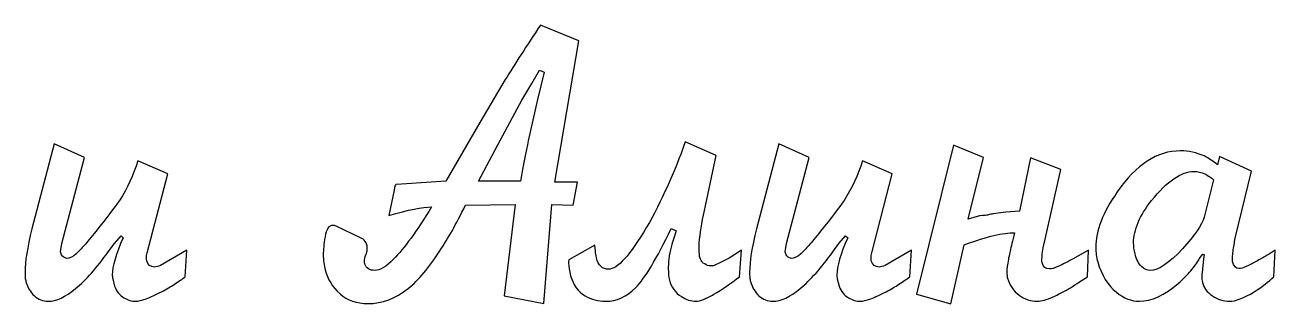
# Model space of a CAD drawing. Header units: millimetres. Extents: x -2390 to -1586, y -45 to 351.
# Drawn here: x -1795.8 to -1695.9, y -32.5 to -10.2 of the extents above; entities that cross this region are included whole.
import ezdxf

# ---------------------------------------------------------------- set-up
doc = ezdxf.new("R2010")
doc.units = ezdxf.units.MM
doc.header["$MEASUREMENT"] = 0
doc.layers.add('layer 1', color=7, linetype='Continuous')

msp = doc.modelspace()

# ---------------------------------------------------------------- linework, layer by layer
at = {"layer": 'layer 1', "color": 7}
for points, knots in [([(-1754.622, -10.2254), (-1754.622, -10.2254), (-1751.5764, -11.5017), (-1751.5764, -11.5017), (-1751.5764, -11.5017), (-1751.5764, -11.5017), (-1753.4961, -22.7711), (-1753.4961, -22.7711), (-1753.4961, -22.7711), (-1753.4961, -22.7711), (-1751.6854, -22.7711), (-1751.6854, -22.7711), (-1751.6854, -22.7711), (-1751.6854, -22.7711), (-1752.0174, -24.6078), (-1752.0174, -24.6078), (-1752.0174, -24.6078), (-1752.0174, -24.6078), (-1753.7348, -24.5767), (-1753.7348, -24.5767), (-1753.7348, -24.5767), (-1753.7348, -24.5767), (-1754.3626, -32.4839), (-1754.3626, -32.4839), (-1754.3626, -32.4839), (-1754.3626, -32.4839), (-1757.5276, -31.8613), (-1757.5276, -31.8613), (-1757.5276, -31.8613), (-1757.5276, -31.8613), (-1756.6455, -24.5767), (-1756.6455, -24.5767), (-1756.6455, -24.5767), (-1756.6455, -24.5767), (-1760.6147, -24.6078), (-1760.6147, -24.6078), (-1760.6147, -24.6078), (-1761.0194, -25.4172), (-1761.3774, -26.0917), (-1761.6783, -26.6313), (-1761.6783, -26.6313), (-1762.0156, -27.2176), (-1762.3425, -27.7572), (-1762.6693, -28.2553), (-1762.6693, -28.2553), (-1763.5306, -29.6147), (-1764.3815, -30.616), (-1765.2117, -31.2698), (-1765.2117, -31.2698), (-1766.2079, -32.0792), (-1767.2819, -32.4839), (-1768.4389, -32.4839), (-1768.4389, -32.4839), (-1769.321, -32.4839), (-1770.0629, -32.2193), (-1770.6596, -31.6952), (-1770.6596, -31.6952), (-1771.2562, -31.166), (-1771.6558, -30.5278), (-1771.8477, -29.7755), (-1771.8477, -29.7755), (-1771.9463, -29.4331), (-1771.9982, -29.0284), (-1771.9982, -28.5614), (-1771.9982, -28.5614), (-1771.9982, -28.2138), (-1771.9515, -27.7416), (-1771.8529, -27.1398), (-1771.8529, -27.1398), (-1771.7595, -26.5327), (-1771.552, -26.2318), (-1771.2355, -26.2318), (-1771.2355, -26.2318), (-1771.1577, -26.2318), (-1771.0695, -26.2525), (-1770.9761, -26.294), (-1770.9761, -26.294), (-1770.9761, -26.294), (-1768.9681, -27.2539), (-1768.9681, -27.2539), (-1768.9681, -27.2539), (-1768.7865, -27.3317), (-1768.6516, -27.4614), (-1768.5582, -27.6327), (-1768.5582, -27.6327), (-1768.5582, -27.6327), (-1768.4804, -27.8765), (-1768.4804, -27.8765), (-1768.4804, -27.8765), (-1768.4804, -27.9751), (-1768.4804, -28.0789), (-1768.4804, -28.1775), (-1768.4804, -28.1775), (-1768.4908, -28.2812), (-1768.5323, -28.4213), (-1768.5946, -28.5977), (-1768.5946, -28.5977), (-1768.662, -28.7741), (-1768.6983, -28.9454), (-1768.6983, -29.1062), (-1768.6983, -29.1062), (-1768.6983, -29.1477), (-1768.6983, -29.184), (-1768.6983, -29.2255), (-1768.6983, -29.2255), (-1768.6776, -29.2774), (-1768.6672, -29.3137), (-1768.6672, -29.3345), (-1768.6672, -29.3345), (-1768.5738, -29.6665), (-1768.304, -29.8326), (-1767.8578, -29.8326), (-1767.8578, -29.8326), (-1767.4635, -29.8326), (-1766.9706, -29.5368), (-1766.3843, -28.9402), (-1766.3843, -28.9402), (-1765.9588, -28.5147), (-1765.4919, -27.9492), (-1764.9834, -27.2487), (-1764.9834, -27.2487), (-1764.4749, -26.5535), (-1763.9301, -25.7233), (-1763.3386, -24.7583), (-1763.3386, -24.7583), (-1764.0702, -24.7583), (-1765.2065, -24.9866), (-1766.7475, -25.4431), (-1766.7475, -25.4431), (-1766.7475, -25.4431), (-1766.322, -23.4248), (-1766.322, -23.4248), (-1766.322, -23.4248), (-1766.2909, -23.1602), (-1766.2442, -23.0097), (-1766.1871, -22.9682), (-1766.1871, -22.9682), (-1766.1871, -22.9682), (-1765.7565, -22.9371), (-1765.7565, -22.9371), (-1765.7565, -22.9371), (-1765.7565, -22.9371), (-1762.2128, -22.7088), (-1762.2128, -22.7088), (-1762.2128, -22.7088), (-1762.2128, -22.7088), (-1759.4732, -18.0081), (-1759.4732, -18.0081), (-1759.4732, -18.0081), (-1759.4732, -18.0081), (-1757.4497, -14.5889), (-1757.4497, -14.5889), (-1757.4497, -14.5889), (-1756.6974, -13.3644), (-1755.7583, -11.9064), (-1754.622, -10.2254)], [0, 0, 0, 0, 0.025, 0.025, 0.025, 0.025, 0.05, 0.05, 0.05, 0.05, 0.075, 0.075, 0.075, 0.075, 0.1, 0.1, 0.1, 0.1, 0.125, 0.125, 0.125, 0.125, 0.15, 0.15, 0.15, 0.15, 0.175, 0.175, 0.175, 0.175, 0.2, 0.2, 0.2, 0.2, 0.225, 0.225, 0.225, 0.225, 0.25, 0.25, 0.25, 0.25, 0.275, 0.275, 0.275, 0.275, 0.3, 0.3, 0.3, 0.3, 0.325, 0.325, 0.325, 0.325, 0.35, 0.35, 0.35, 0.35, 0.375, 0.375, 0.375, 0.375, 0.4, 0.4, 0.4, 0.4, 0.425, 0.425, 0.425, 0.425, 0.45, 0.45, 0.45, 0.45, 0.475, 0.475, 0.475, 0.475, 0.5, 0.5, 0.5, 0.5, 0.525, 0.525, 0.525, 0.525, 0.55, 0.55, 0.55, 0.55, 0.575, 0.575, 0.575, 0.575, 0.6, 0.6, 0.6, 0.6, 0.625, 0.625, 0.625, 0.625, 0.65, 0.65, 0.65, 0.65, 0.675, 0.675, 0.675, 0.675, 0.7, 0.7, 0.7, 0.7, 0.725, 0.725, 0.725, 0.725, 0.75, 0.75, 0.75, 0.75, 0.775, 0.775, 0.775, 0.775, 0.8, 0.8, 0.8, 0.8, 0.825, 0.825, 0.825, 0.825, 0.85, 0.85, 0.85, 0.85, 0.875, 0.875, 0.875, 0.875, 0.9, 0.9, 0.9, 0.9, 0.925, 0.925, 0.925, 0.925, 0.95, 0.95, 0.95, 0.95, 1, 1, 1, 1]), ([(-1759.5978, -22.7088), (-1759.5978, -22.7088), (-1756.2201, -22.7088), (-1756.2201, -22.7088), (-1756.2201, -22.7088), (-1756.0022, -21.4221), (-1755.7998, -20.3429), (-1755.6078, -19.4712), (-1755.6078, -19.4712), (-1755.6078, -19.4712), (-1754.8659, -16.1713), (-1754.8659, -16.1713), (-1754.8659, -16.1713), (-1754.8659, -16.1713), (-1754.3315, -13.9974), (-1754.3315, -13.9974), (-1754.3315, -13.9974), (-1754.3315, -13.9974), (-1754.7102, -13.8417), (-1754.7102, -13.8417), (-1754.7102, -13.8417), (-1754.7102, -13.8417), (-1755.3173, -14.895), (-1755.3173, -14.895), (-1755.3173, -14.895), (-1755.3173, -14.895), (-1756.1267, -16.2284), (-1756.1267, -16.2284), (-1756.1267, -16.2284), (-1756.1267, -16.2284), (-1757.8181, -19.4089), (-1757.8181, -19.4089), (-1757.8181, -19.4089), (-1757.8181, -19.4089), (-1759.5978, -22.7088), (-1759.5978, -22.7088)], [0, 0, 0, 0, 0.1, 0.1, 0.1, 0.1, 0.2, 0.2, 0.2, 0.2, 0.3, 0.3, 0.3, 0.3, 0.4, 0.4, 0.4, 0.4, 0.5, 0.5, 0.5, 0.5, 0.6, 0.6, 0.6, 0.6, 0.7, 0.7, 0.7, 0.7, 0.8, 0.8, 0.8, 0.8, 1, 1, 1, 1]), ([(-1786.8113, -21.0641), (-1786.8113, -21.0641), (-1784.435, -22.1121), (-1784.435, -22.1121), (-1784.435, -22.1121), (-1784.435, -22.1121), (-1786.0797, -28.4369), (-1786.0797, -28.4369), (-1786.0797, -28.4369), (-1786.1005, -28.4888), (-1786.1161, -28.551), (-1786.1264, -28.634), (-1786.1264, -28.634), (-1786.1368, -28.7171), (-1786.1368, -28.7741), (-1786.1368, -28.8156), (-1786.1368, -28.8156), (-1786.1368, -28.8779), (-1786.1316, -28.9557), (-1786.1109, -29.0595), (-1786.1109, -29.0595), (-1786.0175, -29.3916), (-1785.8099, -29.5628), (-1785.4831, -29.5628), (-1785.4831, -29.5628), (-1785.343, -29.5628), (-1785.1821, -29.5213), (-1785.0109, -29.4383), (-1785.0109, -29.4383), (-1785.0109, -29.4383), (-1784.2326, -28.9972), (-1784.2326, -28.9972), (-1784.2326, -28.9972), (-1784.2326, -28.9972), (-1782.894, -28.2242), (-1782.894, -28.2242), (-1782.894, -28.2242), (-1782.894, -28.2242), (-1783.0289, -30.3359), (-1783.0289, -30.3359), (-1783.0289, -30.3359), (-1783.2624, -30.5175), (-1783.553, -30.7198), (-1783.9006, -30.9429), (-1783.9006, -30.9429), (-1784.1859, -31.1245), (-1784.5284, -31.3269), (-1784.9331, -31.55), (-1784.9331, -31.55), (-1785.4052, -31.7834), (-1785.8099, -31.965), (-1786.1628, -32.0999), (-1786.1628, -32.0999), (-1786.5104, -32.2296), (-1786.7906, -32.2971), (-1786.9929, -32.2971), (-1786.9929, -32.2971), (-1787.3198, -32.2971), (-1787.6311, -32.2037), (-1787.9372, -32.0221), (-1787.9372, -32.0221), (-1788.098, -31.9339), (-1788.2433, -31.8094), (-1788.373, -31.6485), (-1788.373, -31.6485), (-1788.4976, -31.4929), (-1788.6013, -31.3061), (-1788.6843, -31.083), (-1788.6843, -31.083), (-1788.6843, -31.083), (-1788.8348, -30.5175), (-1788.8348, -30.5175), (-1788.8348, -30.5175), (-1788.8556, -30.3774), (-1788.8659, -30.2632), (-1788.8659, -30.1854), (-1788.8659, -30.1854), (-1788.8659, -29.5161), (-1788.5754, -28.5251), (-1787.9995, -27.2176), (-1787.9995, -27.2176), (-1787.9995, -27.2176), (-1788.1655, -27.0671), (-1788.1655, -27.0671), (-1788.1655, -27.0671), (-1788.1655, -27.0671), (-1788.6999, -27.6897), (-1788.6999, -27.6897), (-1788.6999, -27.6897), (-1788.6999, -27.6897), (-1789.1876, -28.3435), (-1789.1876, -28.3435), (-1789.1876, -28.3435), (-1790.1112, -29.6302), (-1790.9828, -30.6108), (-1791.7974, -31.2853), (-1791.7974, -31.2853), (-1792.6172, -31.9598), (-1793.3436, -32.2971), (-1793.987, -32.2971), (-1793.987, -32.2971), (-1794.402, -32.2971), (-1794.7704, -32.1518), (-1795.0921, -31.8613), (-1795.0921, -31.8613), (-1795.4086, -31.5759), (-1795.6369, -31.192), (-1795.7666, -30.7146), (-1795.7666, -30.7146), (-1795.7977, -30.6264), (-1795.8185, -30.5226), (-1795.8289, -30.4033), (-1795.8289, -30.4033), (-1795.8392, -30.2892), (-1795.8444, -30.1335), (-1795.8444, -29.9415), (-1795.8444, -29.9415), (-1795.8444, -29.1581), (-1795.6628, -28.0114), (-1795.2945, -26.5016), (-1795.2945, -26.5016), (-1795.2945, -26.5016), (-1793.5148, -19.7203), (-1793.5148, -19.7203), (-1793.5148, -19.7203), (-1793.5148, -19.7203), (-1791.0918, -20.7995), (-1791.0918, -20.7995), (-1791.0918, -20.7995), (-1791.0918, -20.7995), (-1792.9026, -27.6897), (-1792.9026, -27.6897), (-1792.9026, -27.6897), (-1792.9026, -27.6897), (-1793.0115, -28.3435), (-1793.0115, -28.3435), (-1793.0115, -28.3435), (-1793.0115, -28.3435), (-1792.9493, -28.4991), (-1792.9493, -28.4991), (-1792.9493, -28.4991), (-1792.9181, -28.6185), (-1792.8507, -28.7171), (-1792.7521, -28.7845), (-1792.7521, -28.7845), (-1792.7521, -28.7845), (-1792.5238, -28.8779), (-1792.5238, -28.8779), (-1792.5238, -28.8779), (-1792.2696, -28.8779), (-1792.0102, -28.7482), (-1791.7455, -28.4991), (-1791.7455, -28.4991), (-1791.5432, -28.302), (-1791.3305, -28.0841), (-1791.1074, -27.8298), (-1791.1074, -27.8298), (-1790.8843, -27.5756), (-1790.5678, -27.1968), (-1790.1631, -26.6884), (-1790.1631, -26.6884), (-1789.3173, -25.6455), (-1788.6947, -24.8309), (-1788.2848, -24.2394), (-1788.2848, -24.2394), (-1787.6674, -23.2795), (-1787.1745, -22.2211), (-1786.8113, -21.0641)], [0, 0, 0, 0, 0.0232558, 0.0232558, 0.0232558, 0.0232558, 0.0465116, 0.0465116, 0.0465116, 0.0465116, 0.0697674, 0.0697674, 0.0697674, 0.0697674, 0.0930233, 0.0930233, 0.0930233, 0.0930233, 0.1162791, 0.1162791, 0.1162791, 0.1162791, 0.1395349, 0.1395349, 0.1395349, 0.1395349, 0.1627907, 0.1627907, 0.1627907, 0.1627907, 0.1860465, 0.1860465, 0.1860465, 0.1860465, 0.2093023, 0.2093023, 0.2093023, 0.2093023, 0.2325581, 0.2325581, 0.2325581, 0.2325581, 0.255814, 0.255814, 0.255814, 0.255814, 0.2790698, 0.2790698, 0.2790698, 0.2790698, 0.3023256, 0.3023256, 0.3023256, 0.3023256, 0.3255814, 0.3255814, 0.3255814, 0.3255814, 0.3488372, 0.3488372, 0.3488372, 0.3488372, 0.372093, 0.372093, 0.372093, 0.372093, 0.3953488, 0.3953488, 0.3953488, 0.3953488, 0.4186047, 0.4186047, 0.4186047, 0.4186047, 0.4418605, 0.4418605, 0.4418605, 0.4418605, 0.4651163, 0.4651163, 0.4651163, 0.4651163, 0.4883721, 0.4883721, 0.4883721, 0.4883721, 0.5116279, 0.5116279, 0.5116279, 0.5116279, 0.5348837, 0.5348837, 0.5348837, 0.5348837, 0.5581395, 0.5581395, 0.5581395, 0.5581395, 0.5813953, 0.5813953, 0.5813953, 0.5813953, 0.6046512, 0.6046512, 0.6046512, 0.6046512, 0.627907, 0.627907, 0.627907, 0.627907, 0.6511628, 0.6511628, 0.6511628, 0.6511628, 0.6744186, 0.6744186, 0.6744186, 0.6744186, 0.6976744, 0.6976744, 0.6976744, 0.6976744, 0.7209302, 0.7209302, 0.7209302, 0.7209302, 0.744186, 0.744186, 0.744186, 0.744186, 0.7674419, 0.7674419, 0.7674419, 0.7674419, 0.7906977, 0.7906977, 0.7906977, 0.7906977, 0.8139535, 0.8139535, 0.8139535, 0.8139535, 0.8372093, 0.8372093, 0.8372093, 0.8372093, 0.8604651, 0.8604651, 0.8604651, 0.8604651, 0.8837209, 0.8837209, 0.8837209, 0.8837209, 0.9069767, 0.9069767, 0.9069767, 0.9069767, 0.9302326, 0.9302326, 0.9302326, 0.9302326, 0.9534884, 0.9534884, 0.9534884, 0.9534884, 1, 1, 1, 1]), ([(-1743.0622, -19.5646), (-1743.0622, -19.5646), (-1740.5873, -20.6594), (-1740.5873, -20.6594), (-1740.5873, -20.6594), (-1740.5873, -20.6594), (-1741.4382, -24.6701), (-1741.4382, -24.6701), (-1741.4382, -24.6701), (-1741.6717, -25.6922), (-1741.8273, -26.5794), (-1741.9103, -27.3265), (-1741.9103, -27.3265), (-1741.9311, -27.477), (-1741.9415, -27.6327), (-1741.9415, -27.7831), (-1741.9415, -27.7831), (-1741.9415, -27.944), (-1741.9415, -28.0633), (-1741.9415, -28.1308), (-1741.9415, -28.1308), (-1741.9415, -28.4473), (-1741.9207, -28.6859), (-1741.8792, -28.8468), (-1741.8792, -28.8468), (-1741.8273, -28.9661), (-1741.791, -29.0491), (-1741.7702, -29.0803), (-1741.7702, -29.0803), (-1741.7495, -29.1166), (-1741.7028, -29.1685), (-1741.6198, -29.2411), (-1741.6198, -29.2411), (-1741.4693, -29.3552), (-1741.3085, -29.4279), (-1741.1476, -29.4694), (-1741.1476, -29.4694), (-1741.1476, -29.4694), (-1740.8311, -29.4694), (-1740.8311, -29.4694), (-1740.8311, -29.4694), (-1740.7585, -29.459), (-1740.4887, -29.3345), (-1740.0217, -29.0906), (-1740.0217, -29.0906), (-1740.0217, -29.0906), (-1739.5392, -28.8468), (-1739.5392, -28.8468), (-1739.5392, -28.8468), (-1739.5392, -28.8468), (-1738.5638, -28.2242), (-1738.5638, -28.2242), (-1738.5638, -28.2242), (-1738.5638, -28.2242), (-1738.7142, -30.3359), (-1738.7142, -30.3359), (-1738.7142, -30.3359), (-1739.4251, -30.8858), (-1740.1099, -31.3476), (-1740.7689, -31.7367), (-1740.7689, -31.7367), (-1741.075, -31.908), (-1741.3448, -32.0429), (-1741.5886, -32.1466), (-1741.5886, -32.1466), (-1741.8325, -32.2452), (-1742.0348, -32.2971), (-1742.1957, -32.2971), (-1742.1957, -32.2971), (-1742.6056, -32.2971), (-1742.9947, -32.1726), (-1743.3683, -31.9183), (-1743.3683, -31.9183), (-1743.856, -31.6122), (-1744.1725, -31.1764), (-1744.3282, -30.6108), (-1744.3282, -30.6108), (-1744.3852, -30.3462), (-1744.4164, -30.0453), (-1744.4164, -29.7132), (-1744.4164, -29.7132), (-1744.4164, -29.4901), (-1744.4008, -29.2307), (-1744.3748, -28.9402), (-1744.3748, -28.9402), (-1744.2711, -28.2086), (-1744.1362, -27.6482), (-1743.9598, -27.2487), (-1743.9598, -27.2487), (-1743.9598, -27.2487), (-1743.7937, -26.6572), (-1743.7937, -26.6572), (-1743.7937, -26.6572), (-1743.7937, -26.6572), (-1744.1725, -26.4756), (-1744.1725, -26.4756), (-1744.1725, -26.4756), (-1745.3503, -28.9194), (-1746.2998, -30.4967), (-1747.0262, -31.2179), (-1747.0262, -31.2179), (-1747.7525, -31.9391), (-1748.5464, -32.2971), (-1749.418, -32.2971), (-1749.418, -32.2971), (-1750.0199, -32.2971), (-1750.5647, -32.1518), (-1751.0628, -31.8561), (-1751.0628, -31.8561), (-1751.6179, -31.5344), (-1752.0071, -31.0052), (-1752.2198, -30.2736), (-1752.2198, -30.2736), (-1752.3288, -29.8585), (-1752.3858, -29.5213), (-1752.3858, -29.2567), (-1752.3858, -29.2567), (-1752.3858, -29.1373), (-1752.3807, -29.0491), (-1752.3703, -28.9972), (-1752.3703, -28.9972), (-1752.3703, -28.9972), (-1750.2741, -27.8143), (-1750.2741, -27.8143), (-1750.2741, -27.8143), (-1750.2741, -27.8143), (-1750.2274, -28.2864), (-1750.2274, -28.2864), (-1750.2274, -28.2864), (-1750.2274, -28.4473), (-1750.2067, -28.6237), (-1750.1652, -28.8156), (-1750.1652, -28.8156), (-1749.994, -29.4331), (-1749.6671, -29.7444), (-1749.1949, -29.7444), (-1749.1949, -29.7444), (-1748.4945, -29.7444), (-1747.4776, -28.6237), (-1746.1493, -26.3874), (-1746.1493, -26.3874), (-1744.956, -24.3017), (-1743.9286, -22.0239), (-1743.0622, -19.5646)], [0, 0, 0, 0, 0.027027, 0.027027, 0.027027, 0.027027, 0.0540541, 0.0540541, 0.0540541, 0.0540541, 0.0810811, 0.0810811, 0.0810811, 0.0810811, 0.1081081, 0.1081081, 0.1081081, 0.1081081, 0.1351351, 0.1351351, 0.1351351, 0.1351351, 0.1621622, 0.1621622, 0.1621622, 0.1621622, 0.1891892, 0.1891892, 0.1891892, 0.1891892, 0.2162162, 0.2162162, 0.2162162, 0.2162162, 0.2432432, 0.2432432, 0.2432432, 0.2432432, 0.2702703, 0.2702703, 0.2702703, 0.2702703, 0.2972973, 0.2972973, 0.2972973, 0.2972973, 0.3243243, 0.3243243, 0.3243243, 0.3243243, 0.3513514, 0.3513514, 0.3513514, 0.3513514, 0.3783784, 0.3783784, 0.3783784, 0.3783784, 0.4054054, 0.4054054, 0.4054054, 0.4054054, 0.4324324, 0.4324324, 0.4324324, 0.4324324, 0.4594595, 0.4594595, 0.4594595, 0.4594595, 0.4864865, 0.4864865, 0.4864865, 0.4864865, 0.5135135, 0.5135135, 0.5135135, 0.5135135, 0.5405405, 0.5405405, 0.5405405, 0.5405405, 0.5675676, 0.5675676, 0.5675676, 0.5675676, 0.5945946, 0.5945946, 0.5945946, 0.5945946, 0.6216216, 0.6216216, 0.6216216, 0.6216216, 0.6486486, 0.6486486, 0.6486486, 0.6486486, 0.6756757, 0.6756757, 0.6756757, 0.6756757, 0.7027027, 0.7027027, 0.7027027, 0.7027027, 0.7297297, 0.7297297, 0.7297297, 0.7297297, 0.7567568, 0.7567568, 0.7567568, 0.7567568, 0.7837838, 0.7837838, 0.7837838, 0.7837838, 0.8108108, 0.8108108, 0.8108108, 0.8108108, 0.8378378, 0.8378378, 0.8378378, 0.8378378, 0.8648649, 0.8648649, 0.8648649, 0.8648649, 0.8918919, 0.8918919, 0.8918919, 0.8918919, 0.9189189, 0.9189189, 0.9189189, 0.9189189, 0.9459459, 0.9459459, 0.9459459, 0.9459459, 1, 1, 1, 1]), ([(-1728.8821, -21.0641), (-1728.8821, -21.0641), (-1726.5058, -22.1121), (-1726.5058, -22.1121), (-1726.5058, -22.1121), (-1726.5058, -22.1121), (-1728.1505, -28.4369), (-1728.1505, -28.4369), (-1728.1505, -28.4369), (-1728.1713, -28.4888), (-1728.1869, -28.551), (-1728.1972, -28.634), (-1728.1972, -28.634), (-1728.2076, -28.7171), (-1728.2076, -28.7741), (-1728.2076, -28.8156), (-1728.2076, -28.8156), (-1728.2076, -28.8779), (-1728.2024, -28.9557), (-1728.1817, -29.0595), (-1728.1817, -29.0595), (-1728.0883, -29.3916), (-1727.8807, -29.5628), (-1727.5539, -29.5628), (-1727.5539, -29.5628), (-1727.4138, -29.5628), (-1727.2529, -29.5213), (-1727.0817, -29.4383), (-1727.0817, -29.4383), (-1727.0817, -29.4383), (-1726.3034, -28.9972), (-1726.3034, -28.9972), (-1726.3034, -28.9972), (-1726.3034, -28.9972), (-1724.9648, -28.2242), (-1724.9648, -28.2242), (-1724.9648, -28.2242), (-1724.9648, -28.2242), (-1725.0997, -30.3359), (-1725.0997, -30.3359), (-1725.0997, -30.3359), (-1725.3332, -30.5175), (-1725.6238, -30.7198), (-1725.9714, -30.9429), (-1725.9714, -30.9429), (-1726.2567, -31.1245), (-1726.5992, -31.3269), (-1727.0039, -31.55), (-1727.0039, -31.55), (-1727.476, -31.7834), (-1727.8807, -31.965), (-1728.2336, -32.0999), (-1728.2336, -32.0999), (-1728.5812, -32.2296), (-1728.8614, -32.2971), (-1729.0637, -32.2971), (-1729.0637, -32.2971), (-1729.3906, -32.2971), (-1729.7019, -32.2037), (-1730.008, -32.0221), (-1730.008, -32.0221), (-1730.1688, -31.9339), (-1730.3141, -31.8094), (-1730.4438, -31.6485), (-1730.4438, -31.6485), (-1730.5684, -31.4929), (-1730.6721, -31.3061), (-1730.7551, -31.083), (-1730.7551, -31.083), (-1730.7551, -31.083), (-1730.9056, -30.5175), (-1730.9056, -30.5175), (-1730.9056, -30.5175), (-1730.9264, -30.3774), (-1730.9367, -30.2632), (-1730.9367, -30.1854), (-1730.9367, -30.1854), (-1730.9367, -29.5161), (-1730.6462, -28.5251), (-1730.0703, -27.2176), (-1730.0703, -27.2176), (-1730.0703, -27.2176), (-1730.2363, -27.0671), (-1730.2363, -27.0671), (-1730.2363, -27.0671), (-1730.2363, -27.0671), (-1730.7707, -27.6897), (-1730.7707, -27.6897), (-1730.7707, -27.6897), (-1730.7707, -27.6897), (-1731.2584, -28.3435), (-1731.2584, -28.3435), (-1731.2584, -28.3435), (-1732.182, -29.6302), (-1733.0536, -30.6108), (-1733.8682, -31.2853), (-1733.8682, -31.2853), (-1734.688, -31.9598), (-1735.4144, -32.2971), (-1736.0578, -32.2971), (-1736.0578, -32.2971), (-1736.4728, -32.2971), (-1736.8412, -32.1518), (-1737.1629, -31.8613), (-1737.1629, -31.8613), (-1737.4794, -31.5759), (-1737.7077, -31.192), (-1737.8374, -30.7146), (-1737.8374, -30.7146), (-1737.8685, -30.6264), (-1737.8893, -30.5226), (-1737.8997, -30.4033), (-1737.8997, -30.4033), (-1737.91, -30.2892), (-1737.9152, -30.1335), (-1737.9152, -29.9415), (-1737.9152, -29.9415), (-1737.9152, -29.1581), (-1737.7336, -28.0114), (-1737.3653, -26.5016), (-1737.3653, -26.5016), (-1737.3653, -26.5016), (-1735.5856, -19.7203), (-1735.5856, -19.7203), (-1735.5856, -19.7203), (-1735.5856, -19.7203), (-1733.1626, -20.7995), (-1733.1626, -20.7995), (-1733.1626, -20.7995), (-1733.1626, -20.7995), (-1734.9734, -27.6897), (-1734.9734, -27.6897), (-1734.9734, -27.6897), (-1734.9734, -27.6897), (-1735.0823, -28.3435), (-1735.0823, -28.3435), (-1735.0823, -28.3435), (-1735.0823, -28.3435), (-1735.0201, -28.4991), (-1735.0201, -28.4991), (-1735.0201, -28.4991), (-1734.9889, -28.6185), (-1734.9215, -28.7171), (-1734.8229, -28.7845), (-1734.8229, -28.7845), (-1734.8229, -28.7845), (-1734.5946, -28.8779), (-1734.5946, -28.8779), (-1734.5946, -28.8779), (-1734.3404, -28.8779), (-1734.081, -28.7482), (-1733.8163, -28.4991), (-1733.8163, -28.4991), (-1733.614, -28.302), (-1733.4013, -28.0841), (-1733.1782, -27.8298), (-1733.1782, -27.8298), (-1732.9551, -27.5756), (-1732.6386, -27.1968), (-1732.2339, -26.6884), (-1732.2339, -26.6884), (-1731.3881, -25.6455), (-1730.7655, -24.8309), (-1730.3556, -24.2394), (-1730.3556, -24.2394), (-1729.7382, -23.2795), (-1729.2453, -22.2211), (-1728.8821, -21.0641)], [0, 0, 0, 0, 0.0232558, 0.0232558, 0.0232558, 0.0232558, 0.0465116, 0.0465116, 0.0465116, 0.0465116, 0.0697674, 0.0697674, 0.0697674, 0.0697674, 0.0930233, 0.0930233, 0.0930233, 0.0930233, 0.1162791, 0.1162791, 0.1162791, 0.1162791, 0.1395349, 0.1395349, 0.1395349, 0.1395349, 0.1627907, 0.1627907, 0.1627907, 0.1627907, 0.1860465, 0.1860465, 0.1860465, 0.1860465, 0.2093023, 0.2093023, 0.2093023, 0.2093023, 0.2325581, 0.2325581, 0.2325581, 0.2325581, 0.255814, 0.255814, 0.255814, 0.255814, 0.2790698, 0.2790698, 0.2790698, 0.2790698, 0.3023256, 0.3023256, 0.3023256, 0.3023256, 0.3255814, 0.3255814, 0.3255814, 0.3255814, 0.3488372, 0.3488372, 0.3488372, 0.3488372, 0.372093, 0.372093, 0.372093, 0.372093, 0.3953488, 0.3953488, 0.3953488, 0.3953488, 0.4186047, 0.4186047, 0.4186047, 0.4186047, 0.4418605, 0.4418605, 0.4418605, 0.4418605, 0.4651163, 0.4651163, 0.4651163, 0.4651163, 0.4883721, 0.4883721, 0.4883721, 0.4883721, 0.5116279, 0.5116279, 0.5116279, 0.5116279, 0.5348837, 0.5348837, 0.5348837, 0.5348837, 0.5581395, 0.5581395, 0.5581395, 0.5581395, 0.5813953, 0.5813953, 0.5813953, 0.5813953, 0.6046512, 0.6046512, 0.6046512, 0.6046512, 0.627907, 0.627907, 0.627907, 0.627907, 0.6511628, 0.6511628, 0.6511628, 0.6511628, 0.6744186, 0.6744186, 0.6744186, 0.6744186, 0.6976744, 0.6976744, 0.6976744, 0.6976744, 0.7209302, 0.7209302, 0.7209302, 0.7209302, 0.744186, 0.744186, 0.744186, 0.744186, 0.7674419, 0.7674419, 0.7674419, 0.7674419, 0.7906977, 0.7906977, 0.7906977, 0.7906977, 0.8139535, 0.8139535, 0.8139535, 0.8139535, 0.8372093, 0.8372093, 0.8372093, 0.8372093, 0.8604651, 0.8604651, 0.8604651, 0.8604651, 0.8837209, 0.8837209, 0.8837209, 0.8837209, 0.9069767, 0.9069767, 0.9069767, 0.9069767, 0.9302326, 0.9302326, 0.9302326, 0.9302326, 0.9534884, 0.9534884, 0.9534884, 0.9534884, 1, 1, 1, 1]), ([(-1721.6078, -19.8136), (-1721.6078, -19.8136), (-1719.2159, -20.8046), (-1719.2159, -20.8046), (-1719.2159, -20.8046), (-1719.2159, -20.8046), (-1720.4508, -25.7285), (-1720.4508, -25.7285), (-1720.4508, -25.7285), (-1720.4508, -25.7285), (-1719.5221, -25.4743), (-1719.5221, -25.4743), (-1719.5221, -25.4743), (-1719.1381, -25.4431), (-1718.9254, -25.4224), (-1718.8839, -25.412), (-1718.8839, -25.412), (-1718.6815, -25.3601), (-1718.5311, -25.329), (-1718.4429, -25.3186), (-1718.4429, -25.3186), (-1718.4429, -25.3186), (-1717.4207, -25.1681), (-1717.4207, -25.1681), (-1717.4207, -25.1681), (-1717.4207, -25.1681), (-1716.3415, -25.1059), (-1716.3415, -25.1059), (-1716.3415, -25.1059), (-1716.3415, -25.1059), (-1715.4595, -20.8358), (-1715.4595, -20.8358), (-1715.4595, -20.8358), (-1715.4595, -20.8358), (-1713.0209, -21.7801), (-1713.0209, -21.7801), (-1713.0209, -21.7801), (-1713.0209, -21.7801), (-1714.3336, -27.5704), (-1714.3336, -27.5704), (-1714.3336, -27.5704), (-1714.3647, -27.6223), (-1714.4166, -27.8765), (-1714.4996, -28.3435), (-1714.4996, -28.3435), (-1714.5308, -28.6704), (-1714.5463, -28.9038), (-1714.5463, -29.0439), (-1714.5463, -29.0439), (-1714.5463, -29.1373), (-1714.5411, -29.1892), (-1714.5308, -29.21), (-1714.5308, -29.21), (-1714.4477, -29.5472), (-1714.2506, -29.7132), (-1713.9341, -29.7132), (-1713.9341, -29.7132), (-1713.7629, -29.7132), (-1713.5398, -29.651), (-1713.2648, -29.5316), (-1713.2648, -29.5316), (-1713.1662, -29.4901), (-1713.0105, -29.4175), (-1712.8082, -29.3085), (-1712.8082, -29.3085), (-1712.6058, -29.2048), (-1712.3724, -29.0803), (-1712.1077, -28.9402), (-1712.1077, -28.9402), (-1712.1077, -28.9402), (-1710.8314, -28.2242), (-1710.8314, -28.2242), (-1710.8314, -28.2242), (-1710.8314, -28.2242), (-1710.9092, -30.3359), (-1710.9092, -30.3359), (-1710.9092, -30.3359), (-1711.4851, -30.7302), (-1711.9936, -31.0571), (-1712.4294, -31.3113), (-1712.4294, -31.3113), (-1712.8653, -31.5603), (-1713.27, -31.7731), (-1713.6487, -31.9495), (-1713.6487, -31.9495), (-1714.1728, -32.183), (-1714.593, -32.2971), (-1714.894, -32.2971), (-1714.894, -32.2971), (-1715.4439, -32.2971), (-1715.9368, -32.1363), (-1716.3727, -31.8094), (-1716.3727, -31.8094), (-1716.8085, -31.4877), (-1717.1146, -31.0363), (-1717.2858, -30.4604), (-1717.2858, -30.4604), (-1717.3273, -30.3359), (-1717.3429, -30.1698), (-1717.3429, -29.9571), (-1717.3429, -29.9571), (-1717.3429, -29.7029), (-1717.3066, -29.3656), (-1717.2236, -28.9402), (-1717.2236, -28.9402), (-1717.2028, -28.826), (-1717.1561, -28.6081), (-1717.0887, -28.2864), (-1717.0887, -28.2864), (-1717.016, -27.9595), (-1716.8967, -27.4718), (-1716.7359, -26.8233), (-1716.7359, -26.8233), (-1717.1924, -26.8233), (-1717.7372, -26.8959), (-1718.3754, -27.036), (-1718.3754, -27.036), (-1719.0084, -27.1813), (-1719.8074, -27.4303), (-1720.7725, -27.7831), (-1720.7725, -27.7831), (-1720.7725, -27.7831), (-1721.8206, -32.515), (-1721.8206, -32.515), (-1721.8206, -32.515), (-1721.8206, -32.515), (-1724.5601, -31.7367), (-1724.5601, -31.7367), (-1724.5601, -31.7367), (-1724.5601, -31.7367), (-1721.6078, -19.8136), (-1721.6078, -19.8136)], [0, 0, 0, 0, 0.0294118, 0.0294118, 0.0294118, 0.0294118, 0.0588235, 0.0588235, 0.0588235, 0.0588235, 0.0882353, 0.0882353, 0.0882353, 0.0882353, 0.1176471, 0.1176471, 0.1176471, 0.1176471, 0.1470588, 0.1470588, 0.1470588, 0.1470588, 0.1764706, 0.1764706, 0.1764706, 0.1764706, 0.2058824, 0.2058824, 0.2058824, 0.2058824, 0.2352941, 0.2352941, 0.2352941, 0.2352941, 0.2647059, 0.2647059, 0.2647059, 0.2647059, 0.2941176, 0.2941176, 0.2941176, 0.2941176, 0.3235294, 0.3235294, 0.3235294, 0.3235294, 0.3529412, 0.3529412, 0.3529412, 0.3529412, 0.3823529, 0.3823529, 0.3823529, 0.3823529, 0.4117647, 0.4117647, 0.4117647, 0.4117647, 0.4411765, 0.4411765, 0.4411765, 0.4411765, 0.4705882, 0.4705882, 0.4705882, 0.4705882, 0.5, 0.5, 0.5, 0.5, 0.5294118, 0.5294118, 0.5294118, 0.5294118, 0.5588235, 0.5588235, 0.5588235, 0.5588235, 0.5882353, 0.5882353, 0.5882353, 0.5882353, 0.6176471, 0.6176471, 0.6176471, 0.6176471, 0.6470588, 0.6470588, 0.6470588, 0.6470588, 0.6764706, 0.6764706, 0.6764706, 0.6764706, 0.7058824, 0.7058824, 0.7058824, 0.7058824, 0.7352941, 0.7352941, 0.7352941, 0.7352941, 0.7647059, 0.7647059, 0.7647059, 0.7647059, 0.7941176, 0.7941176, 0.7941176, 0.7941176, 0.8235294, 0.8235294, 0.8235294, 0.8235294, 0.8529412, 0.8529412, 0.8529412, 0.8529412, 0.8823529, 0.8823529, 0.8823529, 0.8823529, 0.9117647, 0.9117647, 0.9117647, 0.9117647, 0.9411765, 0.9411765, 0.9411765, 0.9411765, 1, 1, 1, 1]), ([(-1700.3455, -20.7216), (-1700.3455, -20.7216), (-1697.7772, -21.8994), (-1697.7772, -21.8994), (-1697.7772, -21.8994), (-1697.7772, -21.8994), (-1699.0847, -27.2487), (-1699.0847, -27.2487), (-1699.0847, -27.2487), (-1699.1262, -27.4511), (-1699.1573, -27.6327), (-1699.1729, -27.7831), (-1699.1729, -27.7831), (-1699.2248, -27.9855), (-1699.2559, -28.1411), (-1699.2663, -28.2553), (-1699.2663, -28.2553), (-1699.2974, -28.6289), (-1699.313, -28.8883), (-1699.313, -29.0284), (-1699.313, -29.0284), (-1699.313, -29.0699), (-1699.313, -29.101), (-1699.313, -29.1218), (-1699.313, -29.1218), (-1699.2196, -29.4953), (-1699.038, -29.6821), (-1698.763, -29.6821), (-1698.763, -29.6821), (-1698.5295, -29.6821), (-1698.047, -29.4746), (-1697.305, -29.0595), (-1697.305, -29.0595), (-1696.9989, -28.8883), (-1696.7447, -28.7378), (-1696.5371, -28.6185), (-1696.5371, -28.6185), (-1696.3296, -28.4991), (-1696.1221, -28.3642), (-1695.9093, -28.2242), (-1695.9093, -28.2242), (-1695.9093, -28.2242), (-1696.0131, -30.3359), (-1696.0131, -30.3359), (-1696.0131, -30.3359), (-1696.4074, -30.7302), (-1696.9315, -31.1349), (-1697.58, -31.55), (-1697.58, -31.55), (-1698.3998, -32.0481), (-1699.0587, -32.2971), (-1699.5568, -32.2971), (-1699.5568, -32.2971), (-1700.0445, -32.2971), (-1700.4959, -32.1518), (-1700.9162, -31.8665), (-1700.9162, -31.8665), (-1701.3365, -31.5759), (-1701.5959, -31.2231), (-1701.6997, -30.808), (-1701.6997, -30.808), (-1701.7308, -30.6835), (-1701.7464, -30.6057), (-1701.7515, -30.5642), (-1701.7515, -30.5642), (-1701.7567, -30.5226), (-1701.7619, -30.45), (-1701.7619, -30.3359), (-1701.7619, -30.3359), (-1701.7619, -30.175), (-1701.7515, -30.0401), (-1701.7308, -29.9415), (-1701.7308, -29.9415), (-1701.71, -29.8378), (-1701.6997, -29.7651), (-1701.6997, -29.7132), (-1701.6997, -29.7132), (-1701.6997, -29.7132), (-1701.6374, -28.9402), (-1701.6374, -28.9402), (-1701.6374, -28.9402), (-1701.6374, -28.9402), (-1701.5596, -28.5562), (-1701.5596, -28.5562), (-1701.5596, -28.5562), (-1701.5596, -28.5562), (-1701.6841, -28.5251), (-1701.6841, -28.5251), (-1701.6841, -28.5251), (-1701.6841, -28.5251), (-1701.9591, -28.909), (-1701.9591, -28.909), (-1701.9591, -28.909), (-1702.1407, -29.2307), (-1702.3638, -29.5472), (-1702.6336, -29.8585), (-1702.6336, -29.8585), (-1702.9034, -30.1646), (-1703.2406, -30.5019), (-1703.6453, -30.8703), (-1703.6453, -30.8703), (-1704.7505, -31.8198), (-1705.7882, -32.2971), (-1706.748, -32.2971), (-1706.748, -32.2971), (-1707.381, -32.2971), (-1707.9933, -32.0584), (-1708.5899, -31.5811), (-1708.5899, -31.5811), (-1709.28, -31.0155), (-1709.7781, -30.2061), (-1710.0842, -29.1529), (-1710.0842, -29.1529), (-1710.1828, -28.7897), (-1710.2347, -28.4006), (-1710.2347, -27.9959), (-1710.2347, -27.9959), (-1710.2347, -26.6624), (-1709.664, -25.1837), (-1708.5173, -23.5597), (-1708.5173, -23.5597), (-1706.9971, -21.3754), (-1705.316, -20.2806), (-1703.4793, -20.2806), (-1703.4793, -20.2806), (-1702.8204, -20.2806), (-1702.1874, -20.4155), (-1701.5803, -20.6905), (-1701.5803, -20.6905), (-1701.1756, -20.8929), (-1700.8124, -21.1263), (-1700.5011, -21.4013), (-1700.5011, -21.4013), (-1700.5011, -21.4013), (-1700.3455, -20.7216), (-1700.3455, -20.7216)], [0, 0, 0, 0, 0.0285714, 0.0285714, 0.0285714, 0.0285714, 0.0571429, 0.0571429, 0.0571429, 0.0571429, 0.0857143, 0.0857143, 0.0857143, 0.0857143, 0.1142857, 0.1142857, 0.1142857, 0.1142857, 0.1428571, 0.1428571, 0.1428571, 0.1428571, 0.1714286, 0.1714286, 0.1714286, 0.1714286, 0.2, 0.2, 0.2, 0.2, 0.2285714, 0.2285714, 0.2285714, 0.2285714, 0.2571429, 0.2571429, 0.2571429, 0.2571429, 0.2857143, 0.2857143, 0.2857143, 0.2857143, 0.3142857, 0.3142857, 0.3142857, 0.3142857, 0.3428571, 0.3428571, 0.3428571, 0.3428571, 0.3714286, 0.3714286, 0.3714286, 0.3714286, 0.4, 0.4, 0.4, 0.4, 0.4285714, 0.4285714, 0.4285714, 0.4285714, 0.4571429, 0.4571429, 0.4571429, 0.4571429, 0.4857143, 0.4857143, 0.4857143, 0.4857143, 0.5142857, 0.5142857, 0.5142857, 0.5142857, 0.5428571, 0.5428571, 0.5428571, 0.5428571, 0.5714286, 0.5714286, 0.5714286, 0.5714286, 0.6, 0.6, 0.6, 0.6, 0.6285714, 0.6285714, 0.6285714, 0.6285714, 0.6571429, 0.6571429, 0.6571429, 0.6571429, 0.6857143, 0.6857143, 0.6857143, 0.6857143, 0.7142857, 0.7142857, 0.7142857, 0.7142857, 0.7428571, 0.7428571, 0.7428571, 0.7428571, 0.7714286, 0.7714286, 0.7714286, 0.7714286, 0.8, 0.8, 0.8, 0.8, 0.8285714, 0.8285714, 0.8285714, 0.8285714, 0.8571429, 0.8571429, 0.8571429, 0.8571429, 0.8857143, 0.8857143, 0.8857143, 0.8857143, 0.9142857, 0.9142857, 0.9142857, 0.9142857, 0.9428571, 0.9428571, 0.9428571, 0.9428571, 1, 1, 1, 1]), ([(-1701.5751, -25.578), (-1701.5751, -25.578), (-1700.8176, -22.5843), (-1700.8176, -22.5843), (-1700.8176, -22.5843), (-1700.9006, -22.5117), (-1701.0044, -22.439), (-1701.1289, -22.356), (-1701.1289, -22.356), (-1701.2535, -22.273), (-1701.3832, -22.1952), (-1701.5181, -22.1121), (-1701.5181, -22.1121), (-1701.8086, -21.9928), (-1702.0992, -21.9305), (-1702.3845, -21.9305), (-1702.3845, -21.9305), (-1703.4067, -21.9305), (-1704.5378, -22.7036), (-1705.7882, -24.255), (-1705.7882, -24.255), (-1706.7377, -25.4743), (-1707.215, -26.595), (-1707.215, -27.6327), (-1707.215, -27.6327), (-1707.215, -27.9025), (-1707.1735, -28.193), (-1707.0957, -28.4991), (-1707.0957, -28.4991), (-1707.0438, -28.7222), (-1706.9763, -28.9194), (-1706.8881, -29.0906), (-1706.8881, -29.0906), (-1706.7999, -29.2618), (-1706.7013, -29.4071), (-1706.5924, -29.5316), (-1706.5924, -29.5316), (-1706.3589, -29.734), (-1706.115, -29.8326), (-1705.8608, -29.8326), (-1705.8608, -29.8326), (-1705.233, -29.8326), (-1704.3769, -29.2567), (-1703.2925, -28.0996), (-1703.2925, -28.0996), (-1702.3223, -27.036), (-1701.7515, -26.1955), (-1701.5751, -25.578)], [0, 0, 0, 0, 0.0769231, 0.0769231, 0.0769231, 0.0769231, 0.1538462, 0.1538462, 0.1538462, 0.1538462, 0.2307692, 0.2307692, 0.2307692, 0.2307692, 0.3076923, 0.3076923, 0.3076923, 0.3076923, 0.3846154, 0.3846154, 0.3846154, 0.3846154, 0.4615385, 0.4615385, 0.4615385, 0.4615385, 0.5384615, 0.5384615, 0.5384615, 0.5384615, 0.6153846, 0.6153846, 0.6153846, 0.6153846, 0.6923077, 0.6923077, 0.6923077, 0.6923077, 0.7692308, 0.7692308, 0.7692308, 0.7692308, 0.8461538, 0.8461538, 0.8461538, 0.8461538, 1, 1, 1, 1])]:
    msp.add_open_spline(points, degree=3, knots=knots, dxfattribs=at)

doc.saveas('drawing.dxf')
